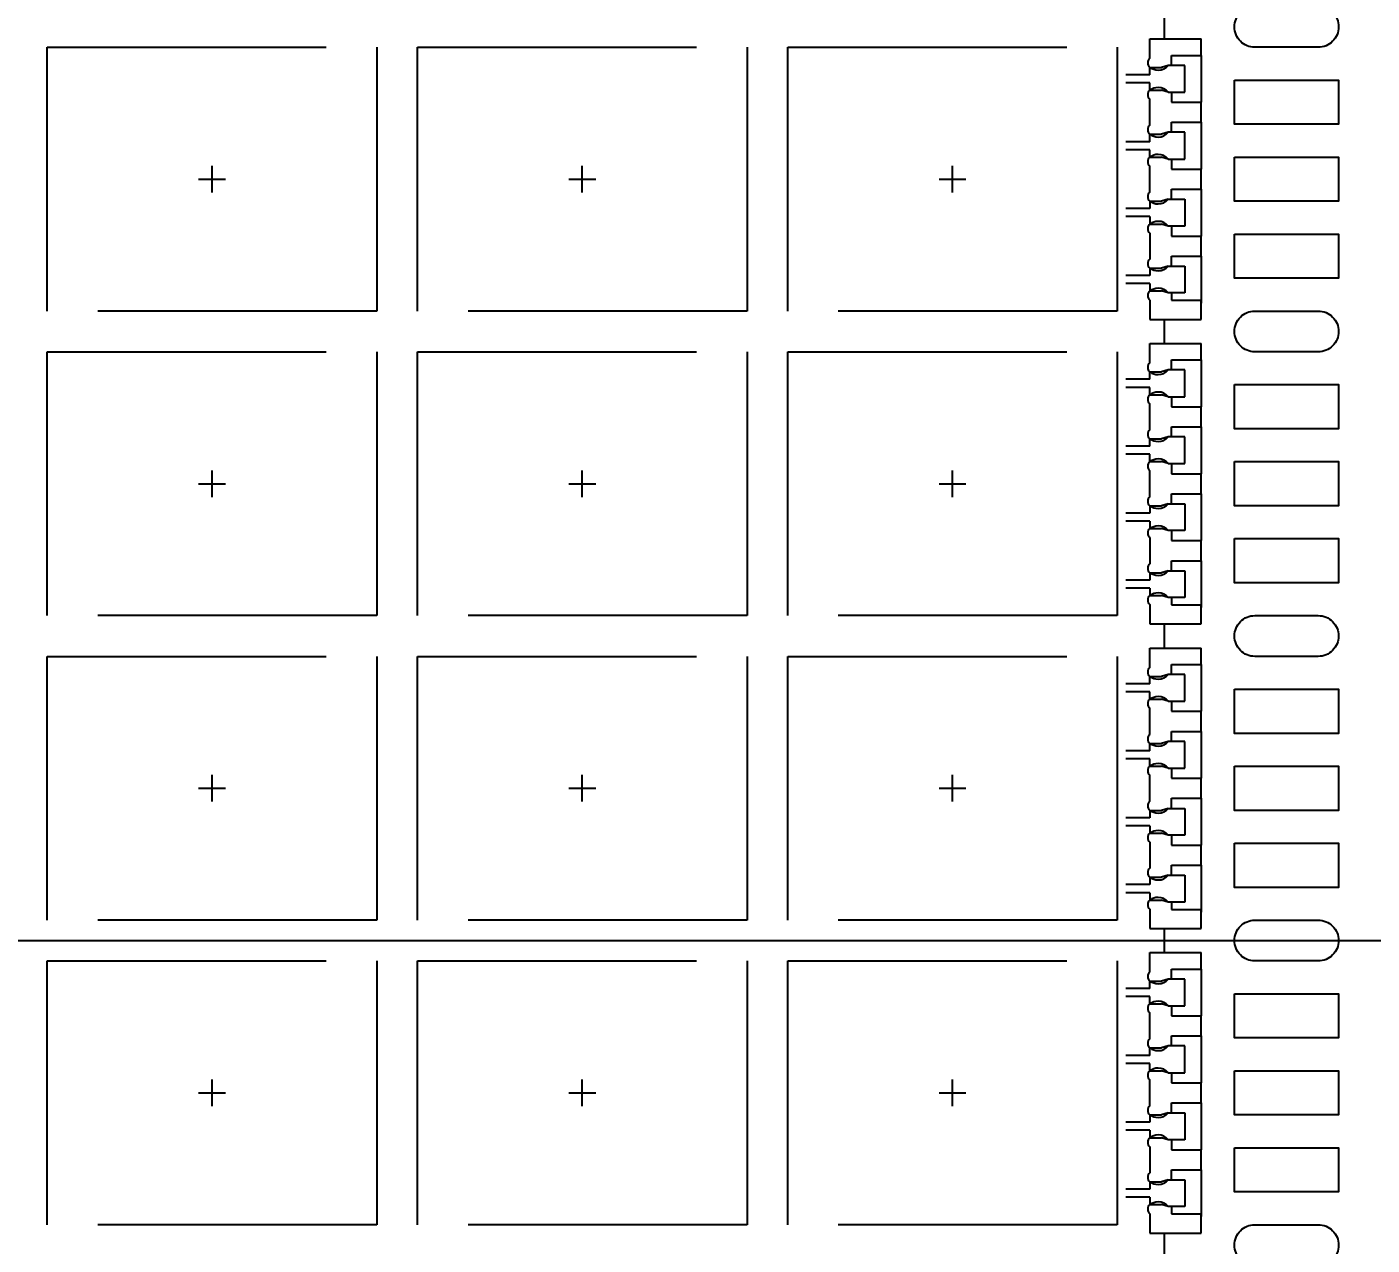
# Model space of a CAD drawing. Header units: millimetres. Extents: x 393.2 to 449.6, y 107.5 to 114.2.
# Drawn here: x 408.599 to 409.202, y 110.873 to 111.419 of the extents above; entities that cross this region are included whole.
import ezdxf

# ---------------------------------------------------------------- set-up
doc = ezdxf.new("R2010")
doc.units = ezdxf.units.MM
doc.header["$LTSCALE"] = 0.5
doc.header["$PDMODE"] = 98
for name, pattern in [('CENTER', [50.8, 31.75, -6.35, 6.35, -6.35]), ('HIDDEN', [0.375, 0.25, -0.125]), ('PHANTOM', [2.5, 1.25, -0.25, 0.25, -0.25, 0.25, -0.25])]:
    doc.linetypes.add(name, pattern=pattern)
for name, color, linetype in [('1D', 4, 'Continuous'), ('BTM', 7, 'HIDDEN'), ('CEN', 2, 'CENTER'), ('DIM', 3, 'Continuous'), ('PKG', 1, 'PHANTOM')]:
    doc.layers.add(name, color=color, linetype=linetype)
doc.styles.add('SIMPLEX', font='simplex.shx')
doc.dimstyles.new('Standard2', dxfattribs={"dimtxt": 0.06, "dimasz": 0.08, "dimexe": 0.01, "dimexo": 0.01, "dimgap": 0.027, "dimtad": 0, "dimdec": 3, "dimlfac": 16.666667, "dimrnd": 0.0005, "dimzin": 1, "dimdsep": 46, "dimtxsty": 'SIMPLEX', "dimcen": 0.1905, "dimclrd": 256, "dimclre": 256, "dimclrt": 256, "dimadec": 0, "dimazin": 0, "dimtp": 0.03, "dimtm": 0.05, "dimtfac": 0.8, "dimtdec": 3, "dimtmove": 0, "dimatfit": 3, "dimfxl": 0.05, "dimtolj": 1, "dimtzin": 4, "dimlwd": -1, "dimlwe": -1, "dimarcsym": 0})

# ---------------------------------------------------------------- blocks, each defined once
blk = doc.blocks.new('*D5')
at = {"layer": 'Defpoints', "color": 0, "ltscale": 0.1, "transparency": 16777216}
for p in [(407.43764, 111.00964), (407.45468, 111.00964), (409.96303, 111.00964)]:
    blk.add_point(p, dxfattribs=at)
at = {"layer": 'DIM', "ltscale": 0.1, "transparency": 16777216}
blk.add_line((407.46468, 111.00964), (409.96303, 111.00964), dxfattribs=at)
at = {"layer": 'DIM', "ltscale": 0.1, "transparency": 16777216, "insert": (410.11003, 111.00964), "char_height": 0.06, "attachment_point": 5, "style": 'SIMPLEX'}
blk.add_mtext('\\A1;0.000', dxfattribs=at)
blk = doc.blocks.new('*D8')
at = {"layer": 'Defpoints', "color": 0, "ltscale": 0.1, "transparency": 16777216}
for p in [(408.57764, 113.31662), (408.57764, 113.0886), (407.43764, 111.00964)]:
    blk.add_point(p, dxfattribs=at)
at = {"layer": 'DIM', "ltscale": 0.1, "transparency": 16777216}
blk.add_line((408.57764, 113.0986), (408.57764, 113.31662), dxfattribs=at)
at = {"layer": 'DIM', "ltscale": 0.1, "transparency": 16777216, "insert": (408.57764, 113.48648), "char_height": 0.06, "attachment_point": 5, "rotation": 90, "style": 'SIMPLEX'}
blk.add_mtext('\\A1;19.000', dxfattribs=at)
blk = doc.blocks.new('*D9')
at = {"layer": 'Defpoints', "color": 0, "ltscale": 0.1, "transparency": 16777216}
for p in [(409.96303, 113.19394), (409.33646, 113.15165), (407.43764, 111.00964)]:
    blk.add_point(p, dxfattribs=at)
at = {"layer": 'DIM', "ltscale": 0.1, "transparency": 16777216}
for p, q in [((409.64303, 113.15165), (409.80303, 113.19394)), ((409.80303, 113.19394), (409.96303, 113.19394)), ((409.34646, 113.15165), (409.64303, 113.15165))]:
    blk.add_line(p, q, dxfattribs=at)
at = {"layer": 'DIM', "ltscale": 0.1, "transparency": 16777216, "insert": (410.1386, 113.19394), "char_height": 0.06, "attachment_point": 5, "style": 'SIMPLEX'}
blk.add_mtext('\\A1;35.700', dxfattribs=at)
blk = doc.blocks.new('*D10')
at = {"layer": 'Defpoints', "color": 0, "ltscale": 0.1, "transparency": 16777216}
for p in [(409.46246, 112.62664), (409.96303, 112.62664), (407.43764, 111.00964)]:
    blk.add_point(p, dxfattribs=at)
at = {"layer": 'DIM', "ltscale": 0.1, "transparency": 16777216}
blk.add_line((409.47246, 112.62664), (409.96303, 112.62664), dxfattribs=at)
at = {"layer": 'DIM', "ltscale": 0.1, "transparency": 16777216, "insert": (410.1386, 112.62664), "char_height": 0.06, "attachment_point": 5, "style": 'SIMPLEX'}
blk.add_mtext('\\A1;26.950', dxfattribs=at)
blk = doc.blocks.new('*D11')
at = {"layer": 'Defpoints', "color": 0, "ltscale": 0.1, "transparency": 16777216}
for p in [(409.46246, 112.14664), (409.96303, 112.14664), (407.43764, 111.00964)]:
    blk.add_point(p, dxfattribs=at)
at = {"layer": 'DIM', "ltscale": 0.1, "transparency": 16777216}
blk.add_line((409.47246, 112.14664), (409.96303, 112.14664), dxfattribs=at)
at = {"layer": 'DIM', "ltscale": 0.1, "transparency": 16777216, "insert": (410.13289, 112.14664), "char_height": 0.06, "attachment_point": 5, "style": 'SIMPLEX'}
blk.add_mtext('\\A1;18.950', dxfattribs=at)
blk = doc.blocks.new('*D12')
at = {"layer": 'Defpoints', "color": 0, "ltscale": 0.1, "transparency": 16777216}
for p in [(409.46246, 111.75664), (409.96303, 111.75664), (407.43764, 111.00964)]:
    blk.add_point(p, dxfattribs=at)
at = {"layer": 'DIM', "ltscale": 0.1, "transparency": 16777216}
blk.add_line((409.47246, 111.75664), (409.96303, 111.75664), dxfattribs=at)
at = {"layer": 'DIM', "ltscale": 0.1, "transparency": 16777216, "insert": (410.13289, 111.75664), "char_height": 0.06, "attachment_point": 5, "style": 'SIMPLEX'}
blk.add_mtext('\\A1;12.450', dxfattribs=at)
blk = doc.blocks.new('*D13')
at = {"layer": 'Defpoints', "color": 0, "ltscale": 0.1, "transparency": 16777216}
for p in [(409.46246, 111.27664), (409.96303, 111.27664), (407.43764, 111.00964)]:
    blk.add_point(p, dxfattribs=at)
at = {"layer": 'DIM', "ltscale": 0.1, "transparency": 16777216}
blk.add_line((409.47246, 111.27664), (409.96303, 111.27664), dxfattribs=at)
at = {"layer": 'DIM', "ltscale": 0.1, "transparency": 16777216, "insert": (410.11003, 111.27664), "char_height": 0.06, "attachment_point": 5, "style": 'SIMPLEX'}
blk.add_mtext('\\A1;4.450', dxfattribs=at)
blk = doc.blocks.new('*D14')
at = {"layer": 'Defpoints', "color": 0, "ltscale": 0.1, "transparency": 16777216}
for p in [(407.43764, 111.00964), (409.46246, 110.82664), (409.96303, 110.82664)]:
    blk.add_point(p, dxfattribs=at)
at = {"layer": 'DIM', "ltscale": 0.1, "transparency": 16777216}
blk.add_line((409.47246, 110.82664), (409.96303, 110.82664), dxfattribs=at)
at = {"layer": 'DIM', "ltscale": 0.1, "transparency": 16777216, "insert": (410.11003, 110.82664), "char_height": 0.06, "attachment_point": 5, "style": 'SIMPLEX'}
blk.add_mtext('\\A1;3.050', dxfattribs=at)
blk = doc.blocks.new('*D15')
at = {"layer": 'Defpoints', "color": 0, "ltscale": 0.1, "transparency": 16777216}
for p in [(407.43764, 111.00964), (409.46246, 110.34664), (409.96303, 110.34664)]:
    blk.add_point(p, dxfattribs=at)
at = {"layer": 'DIM', "ltscale": 0.1, "transparency": 16777216}
blk.add_line((409.47246, 110.34664), (409.96303, 110.34664), dxfattribs=at)
at = {"layer": 'DIM', "ltscale": 0.1, "transparency": 16777216, "insert": (410.12717, 110.34664), "char_height": 0.06, "attachment_point": 5, "style": 'SIMPLEX'}
blk.add_mtext('\\A1;11.050', dxfattribs=at)
blk = doc.blocks.new('*D16')
at = {"layer": '1D', "ltscale": 0.1, "transparency": 16777216}
blk.add_line((409.34647, 108.95164), (409.96303, 108.95164), dxfattribs=at)
at = {"layer": 'Defpoints', "color": 0, "ltscale": 0.1, "transparency": 16777216}
for p in [(407.43764, 111.00964), (409.33647, 108.95164), (409.96303, 108.95164)]:
    blk.add_point(p, dxfattribs=at)
at = {"layer": '1D', "ltscale": 0.1, "transparency": 16777216, "insert": (410.1386, 108.95164), "char_height": 0.06, "attachment_point": 5, "style": 'SIMPLEX'}
blk.add_mtext('\\A1;34.300', dxfattribs=at)
blk = doc.blocks.new('*D34')
at = {"layer": 'Defpoints', "color": 0, "transparency": 16777216}
for p in [(409.96303, 112.9965), (409.34246, 112.96564), (407.43764, 111.00964)]:
    blk.add_point(p, dxfattribs=at)
at = {"layer": 'DIM', "transparency": 16777216}
for p, q in [((409.64303, 112.96564), (409.80303, 112.9965)), ((409.80303, 112.9965), (409.96303, 112.9965)), ((409.35246, 112.96564), (409.64303, 112.96564))]:
    blk.add_line(p, q, dxfattribs=at)
at = {"layer": 'DIM', "transparency": 16777216, "insert": (410.1386, 112.9965), "char_height": 0.06, "attachment_point": 5, "style": 'SIMPLEX'}
blk.add_mtext('\\A1;32.600', dxfattribs=at)
blk = doc.blocks.new('*D35')
at = {"layer": '1D', "transparency": 16777216}
for p, q in [((409.35246, 109.08964), (409.64303, 109.08964)), ((409.64303, 109.08964), (409.80303, 109.05113)), ((409.80303, 109.05113), (409.96303, 109.05113))]:
    blk.add_line(p, q, dxfattribs=at)
at = {"layer": 'Defpoints', "color": 0, "transparency": 16777216}
for p in [(407.43764, 111.00964), (409.34246, 109.08964), (409.96303, 109.05113)]:
    blk.add_point(p, dxfattribs=at)
at = {"layer": '1D', "transparency": 16777216, "insert": (410.1386, 109.05113), "char_height": 0.06, "attachment_point": 5, "style": 'SIMPLEX'}
blk.add_mtext('\\A1;32.000', dxfattribs=at)
blk = doc.blocks.new('*D36')
at = {"ltscale": 0.1, "transparency": 16777216}
blk.add_line((409.34246, 109.07964), (409.34246, 108.73466), dxfattribs=at)
at = {"layer": 'Defpoints', "color": 0, "ltscale": 0.1, "transparency": 16777216}
for p in [(407.43764, 111.00964), (409.34246, 109.08964), (409.34246, 108.73466)]:
    blk.add_point(p, dxfattribs=at)
at = {"color": 1, "ltscale": 0.1, "transparency": 16777216, "insert": (409.34246, 108.5648), "char_height": 0.06, "attachment_point": 5, "rotation": 90, "style": 'SIMPLEX'}
blk.add_mtext('\\A1;{\\C256;31.747}', dxfattribs=at)
blk = doc.blocks.new('*D37')
at = {"layer": 'Defpoints', "color": 0, "ltscale": 0.1, "transparency": 16777216}
for p in [(409.96303, 113.09327), (409.21591, 113.06164), (407.43764, 111.00964)]:
    blk.add_point(p, dxfattribs=at)
at = {"layer": 'DIM', "ltscale": 0.1, "transparency": 16777216}
for p, q in [((409.64303, 113.06164), (409.80303, 113.09327)), ((409.80303, 113.09327), (409.96303, 113.09327)), ((409.22591, 113.06164), (409.64303, 113.06164))]:
    blk.add_line(p, q, dxfattribs=at)
at = {"layer": 'DIM', "ltscale": 0.1, "transparency": 16777216, "insert": (410.1386, 113.09327), "char_height": 0.06, "attachment_point": 5, "style": 'SIMPLEX'}
blk.add_mtext('\\A1;34.200', dxfattribs=at)
blk = doc.blocks.new('*D54')
at = {"layer": 'Defpoints', "color": 0, "ltscale": 0.1, "transparency": 16777216}
for p in [(409.21599, 113.56093), (409.31246, 112.62664), (407.43764, 111.00964)]:
    blk.add_point(p, dxfattribs=at)
at = {"layer": 'DIM', "ltscale": 0.1, "transparency": 16777216}
for p, q in [((409.21599, 113.40093), (409.21599, 113.56093)), ((409.31246, 113.24093), (409.21599, 113.40093)), ((409.31246, 112.63664), (409.31246, 113.24093))]:
    blk.add_line(p, q, dxfattribs=at)
at = {"layer": 'DIM', "ltscale": 0.1, "transparency": 16777216, "insert": (409.21599, 113.73079), "char_height": 0.06, "attachment_point": 5, "rotation": 90, "style": 'SIMPLEX'}
blk.add_mtext('\\A1;31.247', dxfattribs=at)
blk = doc.blocks.new('*D55')
at = {"layer": 'Defpoints', "color": 0, "ltscale": 0.1, "transparency": 16777216}
for p in [(409.11556, 113.56093), (409.16246, 113.06951), (407.43764, 111.00964)]:
    blk.add_point(p, dxfattribs=at)
at = {"layer": 'DIM', "ltscale": 0.1, "transparency": 16777216}
for p, q in [((409.11556, 113.40093), (409.11556, 113.56093)), ((409.16246, 113.24093), (409.11556, 113.40093)), ((409.16246, 113.07951), (409.16246, 113.24093))]:
    blk.add_line(p, q, dxfattribs=at)
at = {"layer": 'DIM', "ltscale": 0.1, "transparency": 16777216, "insert": (409.11556, 113.7365), "char_height": 0.06, "attachment_point": 5, "rotation": 90, "style": 'SIMPLEX'}
blk.add_mtext('\\A1;28.747', dxfattribs=at)
blk = doc.blocks.new('*D79')
at = {"layer": 'Defpoints', "color": 0, "ltscale": 0.1, "transparency": 16777216}
for p in [(409.34246, 113.56093), (409.34246, 113.15164), (407.43764, 111.00964)]:
    blk.add_point(p, dxfattribs=at)
at = {"layer": 'DIM', "ltscale": 0.1, "transparency": 16777216}
blk.add_line((409.34246, 113.16164), (409.34246, 113.56093), dxfattribs=at)
at = {"layer": 'DIM', "ltscale": 0.1, "transparency": 16777216, "insert": (409.34246, 113.73079), "char_height": 0.06, "attachment_point": 5, "rotation": 90, "style": 'SIMPLEX'}
blk.add_mtext('\\A1;31.747', dxfattribs=at)
blk = doc.blocks.new('*D80')
at = {"layer": 'Defpoints', "color": 0, "ltscale": 0.1, "transparency": 16777216}
for p in [(409.46246, 113.56093), (409.46246, 113.08234), (407.43764, 111.00964)]:
    blk.add_point(p, dxfattribs=at)
at = {"layer": 'DIM', "ltscale": 0.1, "transparency": 16777216}
blk.add_line((409.46246, 113.09234), (409.46246, 113.56093), dxfattribs=at)
at = {"layer": 'DIM', "ltscale": 0.1, "transparency": 16777216, "insert": (409.46246, 113.7365), "char_height": 0.06, "attachment_point": 5, "rotation": 90, "style": 'SIMPLEX'}
blk.add_mtext('\\A1;33.747', dxfattribs=at)
blk = doc.blocks.new('*U100')
at = {"layer": 'CEN', "ltscale": 0.005}
for p, q in [((-0.006, 0), (0.006, 0)), ((0, -0.006), (0, 0.006))]:
    blk.add_line(p, q, dxfattribs=at)
at = {"layer": 'PKG', "color": 1, "linetype": 'HIDDEN'}
blk.add_lwpolyline([(-0.0738, -0.0591), (-0.0738, 0.0591), (0.0738, 0.0591), (0.0738, -0.0591)], close=True, dxfattribs=at)
blk = doc.blocks.new('*U101')
at = {"layer": 'CEN', "color": 0, "linetype": 'ByBlock', "lineweight": -2, "transparency": 16777216}
for p in [(2.8203, 2.0475), (2.9862, 2.0475), (3.1521, 2.0475), (2.8203, 1.911), (2.9862, 1.911), (3.1521, 1.911), (2.8203, 1.7745), (2.9862, 1.7745), (3.1521, 1.7745), (2.8203, 1.638), (2.9862, 1.638), (3.1521, 1.638)]:
    blk.add_blockref('*U100', p, dxfattribs=at)

msp = doc.modelspace()

# ---------------------------------------------------------------- linework, layer by layer
at = {"ltscale": 0.03}
for p, q in [((409.102039, 111.405061), (409.102039, 111.413742)), ((409.102039, 111.413742), (409.124989, 111.413742)), ((409.124989, 111.406392), (409.124989, 111.413742)), ((409.111789, 111.401892), (409.111789, 111.406392)), ((409.111789, 111.406392), (409.124989, 111.406392)), ((409.102039, 111.400992), (409.107289, 111.400992)), ((409.110289, 111.401892), (409.107289, 111.400992)), ((409.111789, 111.401892), (409.110289, 111.401892)), ((409.102039, 111.390792), (409.107289, 111.390792)), ((409.102039, 111.375061), (409.102039, 111.386723)), ((409.110289, 111.389892), (409.107289, 111.390792)), ((409.110289, 111.389892), (409.111789, 111.389892)), ((409.111789, 111.389892), (409.111789, 111.385392)), ((409.111789, 111.385392), (409.124989, 111.385392)), ((409.124989, 111.376392), (409.124989, 111.385392)), ((409.111789, 111.371892), (409.111789, 111.376392)), ((409.111789, 111.376392), (409.124989, 111.376392)), ((409.102039, 111.370992), (409.107289, 111.370992)), ((409.110289, 111.371892), (409.107289, 111.370992)), ((409.111789, 111.371892), (409.110289, 111.371892)), ((409.102039, 111.360792), (409.107289, 111.360792)), ((409.102039, 111.345061), (409.102039, 111.356723)), ((409.110289, 111.359892), (409.107289, 111.360792)), ((409.110289, 111.359892), (409.111789, 111.359892)), ((409.111789, 111.359892), (409.111789, 111.355392)), ((409.111789, 111.355392), (409.124989, 111.355392)), ((409.124989, 111.346392), (409.124989, 111.355392)), ((409.111789, 111.341892), (409.111789, 111.346392)), ((409.111789, 111.346392), (409.124989, 111.346392)), ((409.102039, 111.340992), (409.107289, 111.340992)), ((409.110289, 111.341892), (409.107289, 111.340992)), ((409.110289, 111.341892), (409.111789, 111.341892)), ((409.102039, 111.330792), (409.107289, 111.330792)), ((409.110289, 111.329892), (409.107289, 111.330792)), ((409.102039, 111.326723), (409.102039, 111.315061)), ((409.111789, 111.329892), (409.110289, 111.329892)), ((409.111789, 111.329892), (409.111789, 111.325392)), ((409.111789, 111.325392), (409.124989, 111.325392)), ((409.124989, 111.316392), (409.124989, 111.325392)), ((409.111789, 111.311892), (409.111789, 111.316392)), ((409.111789, 111.316392), (409.124989, 111.316392)), ((409.102039, 111.310992), (409.107289, 111.310992)), ((409.102039, 111.310992), (409.107289, 111.310992)), ((409.110289, 111.311892), (409.107289, 111.310992)), ((409.110289, 111.311892), (409.111789, 111.311892)), ((409.102039, 111.300792), (409.107289, 111.300792)), ((409.102039, 111.300792), (409.107289, 111.300792)), ((409.110289, 111.299892), (409.107289, 111.300792)), ((409.102039, 111.296723), (409.102039, 111.288042)), ((409.111789, 111.299892), (409.110289, 111.299892)), ((409.111789, 111.299892), (409.111789, 111.296592)), ((409.111789, 111.296592), (409.124989, 111.296592)), ((409.124989, 111.288042), (409.124989, 111.296592)), ((409.102039, 111.288042), (409.124989, 111.288042)), ((409.102039, 111.268561), (409.102039, 111.277242)), ((409.102039, 111.277242), (409.124989, 111.277242)), ((409.124989, 111.269892), (409.124989, 111.277242)), ((409.102039, 111.264492), (409.107289, 111.264492)), ((409.110289, 111.265392), (409.107289, 111.264492)), ((409.111789, 111.265392), (409.110289, 111.265392)), ((409.111789, 111.265392), (409.111789, 111.269892)), ((409.111789, 111.269892), (409.124989, 111.269892)), ((409.102039, 111.254292), (409.107289, 111.254292)), ((409.110289, 111.253392), (409.107289, 111.254292)), ((409.110289, 111.253392), (409.111789, 111.253392)), ((409.111789, 111.253392), (409.111789, 111.248892)), ((409.102039, 111.238561), (409.102039, 111.250223)), ((409.111789, 111.248892), (409.124989, 111.248892)), ((409.124989, 111.239892), (409.124989, 111.248892)), ((409.102039, 111.234492), (409.107289, 111.234492)), ((409.110289, 111.235392), (409.107289, 111.234492)), ((409.111789, 111.235392), (409.110289, 111.235392)), ((409.111789, 111.235392), (409.111789, 111.239892)), ((409.111789, 111.239892), (409.124989, 111.239892)), ((409.102039, 111.224292), (409.107289, 111.224292)), ((409.110289, 111.223392), (409.107289, 111.224292)), ((409.110289, 111.223392), (409.111789, 111.223392)), ((409.111789, 111.223392), (409.111789, 111.218892)), ((409.102039, 111.208561), (409.102039, 111.220223)), ((409.111789, 111.218892), (409.124989, 111.218892)), ((409.124989, 111.209892), (409.124989, 111.218892)), ((409.102039, 111.204492), (409.107289, 111.204492)), ((409.110289, 111.205392), (409.107289, 111.204492)), ((409.110289, 111.205392), (409.111789, 111.205392)), ((409.111789, 111.205392), (409.111789, 111.209892)), ((409.111789, 111.209892), (409.124989, 111.209892)), ((409.102039, 111.194292), (409.107289, 111.194292)), ((409.110289, 111.193392), (409.107289, 111.194292)), ((409.111789, 111.193392), (409.110289, 111.193392)), ((409.111789, 111.193392), (409.111789, 111.188892)), ((409.102039, 111.190223), (409.102039, 111.178561)), ((409.111789, 111.188892), (409.124989, 111.188892)), ((409.124989, 111.179892), (409.124989, 111.188892)), ((409.102039, 111.174492), (409.107289, 111.174492)), ((409.102039, 111.174492), (409.107289, 111.174492)), ((409.110289, 111.175392), (409.107289, 111.174492)), ((409.110289, 111.175392), (409.111789, 111.175392)), ((409.111789, 111.175392), (409.111789, 111.179892)), ((409.111789, 111.179892), (409.124989, 111.179892)), ((409.102039, 111.164292), (409.107289, 111.164292)), ((409.102039, 111.164292), (409.107289, 111.164292)), ((409.110289, 111.163392), (409.107289, 111.164292)), ((409.111789, 111.163392), (409.110289, 111.163392)), ((409.111789, 111.163392), (409.111789, 111.160092)), ((409.102039, 111.160223), (409.102039, 111.151542)), ((409.111789, 111.160092), (409.124989, 111.160092)), ((409.124989, 111.151542), (409.124989, 111.160092)), ((409.102039, 111.151542), (409.124989, 111.151542)), ((409.102039, 111.132061), (409.102039, 111.140742)), ((409.102039, 111.140742), (409.124989, 111.140742)), ((409.124989, 111.133392), (409.124989, 111.140742)), ((409.111789, 111.128892), (409.111789, 111.133392)), ((409.111789, 111.133392), (409.124989, 111.133392)), ((409.102039, 111.127992), (409.107289, 111.127992)), ((409.110289, 111.128892), (409.107289, 111.127992)), ((409.111789, 111.128892), (409.110289, 111.128892)), ((409.102039, 111.117792), (409.107289, 111.117792)), ((409.110289, 111.116892), (409.107289, 111.117792)), ((409.110289, 111.116892), (409.111789, 111.116892)), ((409.111789, 111.116892), (409.111789, 111.112392)), ((409.102039, 111.102061), (409.102039, 111.113723)), ((409.111789, 111.112392), (409.124989, 111.112392)), ((409.124989, 111.103392), (409.124989, 111.112392)), ((409.111789, 111.098892), (409.111789, 111.103392)), ((409.111789, 111.103392), (409.124989, 111.103392)), ((409.102039, 111.097992), (409.107289, 111.097992)), ((409.110289, 111.098892), (409.107289, 111.097992)), ((409.111789, 111.098892), (409.110289, 111.098892)), ((409.102039, 111.087792), (409.107289, 111.087792)), ((409.102039, 111.072061), (409.102039, 111.083723)), ((409.110289, 111.086892), (409.107289, 111.087792)), ((409.110289, 111.086892), (409.111789, 111.086892)), ((409.111789, 111.086892), (409.111789, 111.082392)), ((409.111789, 111.082392), (409.124989, 111.082392)), ((409.124989, 111.073392), (409.124989, 111.082392)), ((409.111789, 111.068892), (409.111789, 111.073392)), ((409.111789, 111.073392), (409.124989, 111.073392)), ((409.102039, 111.067992), (409.107289, 111.067992)), ((409.110289, 111.068892), (409.107289, 111.067992)), ((409.110289, 111.068892), (409.111789, 111.068892)), ((409.102039, 111.057792), (409.107289, 111.057792)), ((409.102039, 111.053723), (409.102039, 111.042061)), ((409.110289, 111.056892), (409.107289, 111.057792)), ((409.111789, 111.056892), (409.110289, 111.056892)), ((409.111789, 111.056892), (409.111789, 111.052392)), ((409.111789, 111.052392), (409.124989, 111.052392)), ((409.124989, 111.043392), (409.124989, 111.052392)), ((409.111789, 111.038892), (409.111789, 111.043392)), ((409.111789, 111.043392), (409.124989, 111.043392)), ((409.102039, 111.037992), (409.107289, 111.037992)), ((409.102039, 111.037992), (409.107289, 111.037992)), ((409.110289, 111.038892), (409.107289, 111.037992)), ((409.110289, 111.038892), (409.111789, 111.038892)), ((409.102039, 111.027792), (409.107289, 111.027792)), ((409.102039, 111.027792), (409.107289, 111.027792)), ((409.102039, 111.023723), (409.102039, 111.015042)), ((409.110289, 111.026892), (409.107289, 111.027792)), ((409.111789, 111.026892), (409.110289, 111.026892)), ((409.111789, 111.026892), (409.111789, 111.023592)), ((409.111789, 111.023592), (409.124989, 111.023592)), ((409.124989, 111.015042), (409.124989, 111.023592)), ((409.102039, 111.015042), (409.124989, 111.015042)), ((409.102039, 110.995561), (409.102039, 111.004242)), ((409.102039, 111.004242), (409.124989, 111.004242)), ((409.124989, 110.996892), (409.124989, 111.004242)), ((409.111789, 110.992392), (409.111789, 110.996892)), ((409.111789, 110.996892), (409.124989, 110.996892)), ((409.102039, 110.991492), (409.107289, 110.991492)), ((409.110289, 110.992392), (409.107289, 110.991492)), ((409.111789, 110.992392), (409.110289, 110.992392)), ((409.102039, 110.981292), (409.107289, 110.981292)), ((409.110289, 110.980392), (409.107289, 110.981292)), ((409.102039, 110.965561), (409.102039, 110.977223)), ((409.110289, 110.980392), (409.111789, 110.980392)), ((409.111789, 110.980392), (409.111789, 110.975892)), ((409.111789, 110.975892), (409.124989, 110.975892)), ((409.124989, 110.966892), (409.124989, 110.975892)), ((409.111789, 110.962392), (409.111789, 110.966892)), ((409.111789, 110.966892), (409.124989, 110.966892)), ((409.102039, 110.961492), (409.107289, 110.961492)), ((409.110289, 110.962392), (409.107289, 110.961492)), ((409.111789, 110.962392), (409.110289, 110.962392)), ((409.102039, 110.951292), (409.107289, 110.951292)), ((409.110289, 110.950392), (409.107289, 110.951292)), ((409.102039, 110.935561), (409.102039, 110.947223)), ((409.110289, 110.950392), (409.111789, 110.950392)), ((409.111789, 110.950392), (409.111789, 110.945892)), ((409.111789, 110.945892), (409.124989, 110.945892)), ((409.124989, 110.936892), (409.124989, 110.945892)), ((409.111789, 110.932392), (409.111789, 110.936892)), ((409.111789, 110.936892), (409.124989, 110.936892)), ((409.102039, 110.931492), (409.107289, 110.931492)), ((409.110289, 110.932392), (409.107289, 110.931492)), ((409.110289, 110.932392), (409.111789, 110.932392)), ((409.102039, 110.921292), (409.107289, 110.921292)), ((409.110289, 110.920392), (409.107289, 110.921292)), ((409.102039, 110.917223), (409.102039, 110.905561)), ((409.111789, 110.920392), (409.110289, 110.920392)), ((409.111789, 110.920392), (409.111789, 110.915892)), ((409.111789, 110.915892), (409.124989, 110.915892)), ((409.124989, 110.906892), (409.124989, 110.915892)), ((409.111789, 110.902392), (409.111789, 110.906892)), ((409.111789, 110.906892), (409.124989, 110.906892)), ((409.102039, 110.901492), (409.107289, 110.901492)), ((409.102039, 110.901492), (409.107289, 110.901492)), ((409.110289, 110.902392), (409.107289, 110.901492)), ((409.110289, 110.902392), (409.111789, 110.902392)), ((409.102039, 110.891292), (409.107289, 110.891292)), ((409.102039, 110.891292), (409.107289, 110.891292)), ((409.110289, 110.890392), (409.107289, 110.891292)), ((409.102039, 110.887223), (409.102039, 110.878542)), ((409.111789, 110.890392), (409.110289, 110.890392)), ((409.111789, 110.890392), (409.111789, 110.887092)), ((409.111789, 110.887092), (409.124989, 110.887092)), ((409.124989, 110.878542), (409.124989, 110.887092)), ((409.102039, 110.878542), (409.124989, 110.878542))]:
    msp.add_line(p, q, dxfattribs=at)
for points in [[(409.149139, 111.428292), (409.177489, 111.428292, -0.4142136), (409.186639, 111.419142), (409.186639, 111.419142, -0.4142136), (409.177489, 111.409992), (409.149139, 111.409992, -0.4142136), (409.139989, 111.419142), (409.139989, 111.419142, -0.4142136)], [(409.149139, 111.291792), (409.177489, 111.291792, -0.4142136), (409.186639, 111.282642), (409.186639, 111.282642, -0.4142136), (409.177489, 111.273492), (409.149139, 111.273492, -0.4142136), (409.139989, 111.282642), (409.139989, 111.282642, -0.4142136)], [(409.149139, 111.155292), (409.177489, 111.155292, -0.4142136), (409.186639, 111.146142), (409.186639, 111.146142, -0.4142136), (409.177489, 111.136992), (409.149139, 111.136992, -0.4142136), (409.139989, 111.146142), (409.139989, 111.146142, -0.4142136)], [(409.149139, 111.018792), (409.177489, 111.018792, -0.4142136), (409.186639, 111.009642), (409.186639, 111.009642, -0.4142136), (409.177489, 111.000492), (409.149139, 111.000492, -0.4142136), (409.139989, 111.009642), (409.139989, 111.009642, -0.4142136)], [(409.149139, 110.882292), (409.177489, 110.882292, -0.4142136), (409.186639, 110.873142), (409.186639, 110.873142, -0.4142136), (409.177489, 110.863992), (409.149139, 110.863992, -0.4142136), (409.139989, 110.873142), (409.139989, 110.873142, -0.4142136)]]:
    msp.add_lwpolyline(points, format="xyb", close=True, dxfattribs=at)
for points in [[(409.139989, 111.395292), (409.186639, 111.395292), (409.186639, 111.375492), (409.139989, 111.375492)], [(409.139989, 111.360792), (409.186639, 111.360792), (409.186639, 111.340992), (409.139989, 111.340992)], [(409.139989, 111.326292), (409.186639, 111.326292), (409.186639, 111.306492), (409.139989, 111.306492)], [(409.139989, 111.258792), (409.186639, 111.258792), (409.186639, 111.238992), (409.139989, 111.238992)], [(409.139989, 111.224292), (409.186639, 111.224292), (409.186639, 111.204492), (409.139989, 111.204492)], [(409.139989, 111.189792), (409.186639, 111.189792), (409.186639, 111.169992), (409.139989, 111.169992)], [(409.139989, 111.122292), (409.186639, 111.122292), (409.186639, 111.102492), (409.139989, 111.102492)], [(409.139989, 111.087792), (409.186639, 111.087792), (409.186639, 111.067992), (409.139989, 111.067992)], [(409.139989, 111.053292), (409.186639, 111.053292), (409.186639, 111.033492), (409.139989, 111.033492)], [(409.139989, 110.985792), (409.186639, 110.985792), (409.186639, 110.965992), (409.139989, 110.965992)], [(409.139989, 110.951292), (409.186639, 110.951292), (409.186639, 110.931492), (409.139989, 110.931492)], [(409.139989, 110.916792), (409.186639, 110.916792), (409.186639, 110.896992), (409.139989, 110.896992)]]:
    msp.add_lwpolyline(points, close=True, dxfattribs=at)
for centre, radius, start, end in [((409.103888, 111.403027), 0.00275, 132.275937, 227.724063), ((409.1062, 111.407536), 0.007754, 237.548187, 266.96247), ((409.105814, 111.40561), 0.005818, 269.752882, 320.280905), ((409.1062, 111.384249), 0.007754, 93.03753, 122.451813), ((409.105814, 111.386175), 0.005818, 39.719095, 90.247118), ((409.103888, 111.388758), 0.00275, 132.275937, 227.724063), ((409.103888, 111.373027), 0.00275, 132.275937, 227.724063), ((409.1062, 111.377536), 0.007754, 237.548187, 266.96247), ((409.105814, 111.37561), 0.005818, 269.752882, 320.280905), ((409.1062, 111.354249), 0.007754, 93.03753, 122.451813), ((409.105814, 111.356175), 0.005818, 39.719095, 90.247118), ((409.103888, 111.358758), 0.00275, 132.275937, 227.724063), ((409.103888, 111.343027), 0.00275, 132.275937, 227.724063), ((409.1062, 111.347536), 0.007754, 237.548187, 266.96247), ((409.105814, 111.34561), 0.005818, 269.752882, 320.280905), ((409.103888, 111.328758), 0.00275, 132.275937, 227.724063), ((409.1062, 111.324249), 0.007754, 93.03753, 122.451813), ((409.105814, 111.326175), 0.005818, 39.719095, 90.247118), ((409.103888, 111.313027), 0.00275, 132.275937, 227.724063), ((409.1062, 111.317536), 0.007754, 237.548187, 266.96247), ((409.105814, 111.31561), 0.005818, 269.752882, 320.280905), ((409.103888, 111.298758), 0.00275, 132.275937, 227.724063), ((409.1062, 111.294249), 0.007754, 93.03753, 122.451813), ((409.105814, 111.296175), 0.005818, 39.719095, 90.247118), ((409.103888, 111.266527), 0.00275, 132.275937, 227.724063), ((409.1062, 111.271036), 0.007754, 237.548187, 266.96247), ((409.105814, 111.26911), 0.005818, 269.752882, 320.280905), ((409.103888, 111.252258), 0.00275, 132.275937, 227.724063), ((409.1062, 111.247749), 0.007754, 93.03753, 122.451813), ((409.105814, 111.249675), 0.005818, 39.719095, 90.247118), ((409.103888, 111.236527), 0.00275, 132.275937, 227.724063), ((409.1062, 111.241036), 0.007754, 237.548187, 266.96247), ((409.105814, 111.23911), 0.005818, 269.752882, 320.280905), ((409.103888, 111.222258), 0.00275, 132.275937, 227.724063), ((409.1062, 111.217749), 0.007754, 93.03753, 122.451813), ((409.105814, 111.219675), 0.005818, 39.719095, 90.247118), ((409.103888, 111.206527), 0.00275, 132.275937, 227.724063), ((409.1062, 111.211036), 0.007754, 237.548187, 266.96247), ((409.105814, 111.20911), 0.005818, 269.752882, 320.280905), ((409.103888, 111.192258), 0.00275, 132.275937, 227.724063), ((409.1062, 111.187749), 0.007754, 93.03753, 122.451813), ((409.105814, 111.189675), 0.005818, 39.719095, 90.247118), ((409.103888, 111.176527), 0.00275, 132.275937, 227.724063), ((409.1062, 111.181036), 0.007754, 237.548187, 266.96247), ((409.105814, 111.17911), 0.005818, 269.752882, 320.280905), ((409.103888, 111.162258), 0.00275, 132.275937, 227.724063), ((409.1062, 111.157749), 0.007754, 93.03753, 122.451813), ((409.105814, 111.159675), 0.005818, 39.719095, 90.247118), ((409.103888, 111.130027), 0.00275, 132.275937, 227.724063), ((409.1062, 111.134536), 0.007754, 237.548187, 266.96247), ((409.105814, 111.13261), 0.005818, 269.752882, 320.280905), ((409.103888, 111.115758), 0.00275, 132.275937, 227.724063), ((409.1062, 111.111249), 0.007754, 93.03753, 122.451813), ((409.105814, 111.113175), 0.005818, 39.719095, 90.247118), ((409.103888, 111.100027), 0.00275, 132.275937, 227.724063), ((409.1062, 111.104536), 0.007754, 237.548187, 266.96247), ((409.105814, 111.10261), 0.005818, 269.752882, 320.280905), ((409.103888, 111.085758), 0.00275, 132.275937, 227.724063), ((409.1062, 111.081249), 0.007754, 93.03753, 122.451813), ((409.105814, 111.083175), 0.005818, 39.719095, 90.247118), ((409.103888, 111.070027), 0.00275, 132.275937, 227.724063), ((409.1062, 111.074536), 0.007754, 237.548187, 266.96247), ((409.105814, 111.07261), 0.005818, 269.752882, 320.280905), ((409.103888, 111.055758), 0.00275, 132.275937, 227.724063), ((409.1062, 111.051249), 0.007754, 93.03753, 122.451813), ((409.105814, 111.053175), 0.005818, 39.719095, 90.247118), ((409.103888, 111.040027), 0.00275, 132.275937, 227.724063), ((409.1062, 111.044536), 0.007754, 237.548187, 266.96247), ((409.105814, 111.04261), 0.005818, 269.752882, 320.280905), ((409.103888, 111.025758), 0.00275, 132.275937, 227.724063), ((409.1062, 111.021249), 0.007754, 93.03753, 122.451813), ((409.105814, 111.023175), 0.005818, 39.719095, 90.247118), ((409.103888, 110.993527), 0.00275, 132.275937, 227.724063), ((409.1062, 110.998036), 0.007754, 237.548187, 266.96247), ((409.105814, 110.99611), 0.005818, 269.752882, 320.280905), ((409.103888, 110.979258), 0.00275, 132.275937, 227.724063), ((409.1062, 110.974749), 0.007754, 93.03753, 122.451813), ((409.105814, 110.976675), 0.005818, 39.719095, 90.247118), ((409.103888, 110.963527), 0.00275, 132.275937, 227.724063), ((409.1062, 110.968036), 0.007754, 237.548187, 266.96247), ((409.105814, 110.96611), 0.005818, 269.752882, 320.280905), ((409.103888, 110.949258), 0.00275, 132.275937, 227.724063), ((409.1062, 110.944749), 0.007754, 93.03753, 122.451813), ((409.105814, 110.946675), 0.005818, 39.719095, 90.247118), ((409.103888, 110.933527), 0.00275, 132.275937, 227.724063), ((409.1062, 110.938036), 0.007754, 237.548187, 266.96247), ((409.105814, 110.93611), 0.005818, 269.752882, 320.280905), ((409.103888, 110.919258), 0.00275, 132.275937, 227.724063), ((409.1062, 110.914749), 0.007754, 93.03753, 122.451813), ((409.105814, 110.916675), 0.005818, 39.719095, 90.247118), ((409.103888, 110.903527), 0.00275, 132.275937, 227.724063), ((409.1062, 110.908036), 0.007754, 237.548187, 266.96247), ((409.105814, 110.90611), 0.005818, 269.752882, 320.280905), ((409.103888, 110.889258), 0.00275, 132.275937, 227.724063), ((409.1062, 110.884749), 0.007754, 93.03753, 122.451813), ((409.105814, 110.886675), 0.005818, 39.719095, 90.247118)]:
    msp.add_arc(centre, radius, start, end, dxfattribs=at)
at = {"layer": 'BTM', "ltscale": 0.03}
for p, q in [((409.108639, 111.413742), (409.108639, 111.424542)), ((409.124989, 111.406392), (409.124989, 111.385392)), ((409.102039, 111.397692), (409.091239, 111.397692)), ((409.102039, 111.397692), (409.102039, 111.400992)), ((409.102039, 111.394092), (409.091239, 111.394092)), ((409.102039, 111.390792), (409.102039, 111.394092)), ((409.124989, 111.376392), (409.124989, 111.355392)), ((409.102039, 111.367692), (409.091239, 111.367692)), ((409.102039, 111.367692), (409.102039, 111.370992)), ((409.102039, 111.364092), (409.091239, 111.364092)), ((409.102039, 111.360792), (409.102039, 111.364092)), ((409.124989, 111.346392), (409.124989, 111.325392)), ((409.102039, 111.337692), (409.091239, 111.337692)), ((409.102039, 111.340992), (409.102039, 111.337692)), ((409.102039, 111.334092), (409.091239, 111.334092)), ((409.102039, 111.334092), (409.102039, 111.330792)), ((409.124989, 111.316392), (409.124989, 111.295392)), ((409.102039, 111.307692), (409.091239, 111.307692)), ((409.102039, 111.310992), (409.102039, 111.307692)), ((409.102039, 111.304092), (409.091239, 111.304092)), ((409.102039, 111.304092), (409.102039, 111.300792)), ((409.108639, 111.277242), (409.108639, 111.288042)), ((409.102039, 111.261192), (409.102039, 111.264492)), ((409.124989, 111.269892), (409.124989, 111.248892)), ((409.102039, 111.261192), (409.091239, 111.261192)), ((409.102039, 111.257592), (409.091239, 111.257592)), ((409.102039, 111.254292), (409.102039, 111.257592)), ((409.102039, 111.231192), (409.102039, 111.234492)), ((409.124989, 111.239892), (409.124989, 111.218892)), ((409.102039, 111.231192), (409.091239, 111.231192)), ((409.102039, 111.227592), (409.091239, 111.227592)), ((409.102039, 111.224292), (409.102039, 111.227592)), ((409.102039, 111.204492), (409.102039, 111.201192)), ((409.124989, 111.209892), (409.124989, 111.188892)), ((409.102039, 111.201192), (409.091239, 111.201192)), ((409.102039, 111.197592), (409.091239, 111.197592)), ((409.102039, 111.197592), (409.102039, 111.194292)), ((409.102039, 111.174492), (409.102039, 111.171192)), ((409.124989, 111.179892), (409.124989, 111.158892)), ((409.102039, 111.171192), (409.091239, 111.171192)), ((409.102039, 111.167592), (409.091239, 111.167592)), ((409.102039, 111.167592), (409.102039, 111.164292)), ((409.108639, 111.140742), (409.108639, 111.151542)), ((409.124989, 111.133392), (409.124989, 111.112392)), ((409.102039, 111.124692), (409.102039, 111.127992)), ((409.102039, 111.124692), (409.091239, 111.124692)), ((409.102039, 111.121092), (409.091239, 111.121092)), ((409.102039, 111.117792), (409.102039, 111.121092)), ((409.124989, 111.103392), (409.124989, 111.082392)), ((409.102039, 111.094692), (409.102039, 111.097992)), ((409.102039, 111.094692), (409.091239, 111.094692)), ((409.102039, 111.091092), (409.091239, 111.091092)), ((409.102039, 111.087792), (409.102039, 111.091092)), ((409.124989, 111.073392), (409.124989, 111.052392)), ((409.102039, 111.067992), (409.102039, 111.064692)), ((409.102039, 111.064692), (409.091239, 111.064692)), ((409.102039, 111.061092), (409.091239, 111.061092)), ((409.102039, 111.061092), (409.102039, 111.057792)), ((409.124989, 111.043392), (409.124989, 111.022392)), ((409.102039, 111.037992), (409.102039, 111.034692)), ((409.102039, 111.034692), (409.091239, 111.034692)), ((409.102039, 111.031092), (409.091239, 111.031092)), ((409.102039, 111.031092), (409.102039, 111.027792)), ((409.108639, 111.004242), (409.108639, 111.015042)), ((409.124989, 110.996892), (409.124989, 110.975892)), ((409.102039, 110.988192), (409.091239, 110.988192)), ((409.102039, 110.988192), (409.102039, 110.991492)), ((409.102039, 110.984592), (409.091239, 110.984592)), ((409.102039, 110.981292), (409.102039, 110.984592)), ((409.124989, 110.966892), (409.124989, 110.945892)), ((409.102039, 110.958192), (409.091239, 110.958192)), ((409.102039, 110.958192), (409.102039, 110.961492)), ((409.102039, 110.954592), (409.091239, 110.954592)), ((409.102039, 110.951292), (409.102039, 110.954592)), ((409.124989, 110.936892), (409.124989, 110.915892)), ((409.102039, 110.928192), (409.091239, 110.928192)), ((409.102039, 110.931492), (409.102039, 110.928192)), ((409.102039, 110.924592), (409.091239, 110.924592)), ((409.102039, 110.924592), (409.102039, 110.921292)), ((409.124989, 110.906892), (409.124989, 110.885892)), ((409.102039, 110.898192), (409.091239, 110.898192)), ((409.102039, 110.901492), (409.102039, 110.898192)), ((409.102039, 110.894592), (409.091239, 110.894592)), ((409.102039, 110.894592), (409.102039, 110.891292)), ((409.108639, 110.867742), (409.108639, 110.878542))]:
    msp.add_line(p, q, dxfattribs=at)
for points in [[(409.111789, 111.389892), (409.117789, 111.389892), (409.117789, 111.401892), (409.111789, 111.401892)], [(409.111789, 111.359892), (409.117789, 111.359892), (409.117789, 111.371892), (409.111789, 111.371892)], [(409.111789, 111.341892), (409.117789, 111.341892), (409.117789, 111.329892), (409.111789, 111.329892)], [(409.111789, 111.311892), (409.117789, 111.311892), (409.117789, 111.299892), (409.111789, 111.299892), (409.111789, 111.299892)], [(409.111789, 111.253392), (409.117789, 111.253392), (409.117789, 111.265392), (409.111789, 111.265392)], [(409.111789, 111.223392), (409.117789, 111.223392), (409.117789, 111.235392), (409.111789, 111.235392)], [(409.111789, 111.205392), (409.117789, 111.205392), (409.117789, 111.193392), (409.111789, 111.193392)], [(409.111789, 111.175392), (409.117789, 111.175392), (409.117789, 111.163392), (409.111789, 111.163392), (409.111789, 111.163392)], [(409.111789, 111.116892), (409.117789, 111.116892), (409.117789, 111.128892), (409.111789, 111.128892)], [(409.111789, 111.086892), (409.117789, 111.086892), (409.117789, 111.098892), (409.111789, 111.098892)], [(409.111789, 111.068892), (409.117789, 111.068892), (409.117789, 111.056892), (409.111789, 111.056892)], [(409.111789, 111.038892), (409.117789, 111.038892), (409.117789, 111.026892), (409.111789, 111.026892), (409.111789, 111.026892)], [(409.111789, 110.980392), (409.117789, 110.980392), (409.117789, 110.992392), (409.111789, 110.992392)], [(409.111789, 110.950392), (409.117789, 110.950392), (409.117789, 110.962392), (409.111789, 110.962392)], [(409.111789, 110.932392), (409.117789, 110.932392), (409.117789, 110.920392), (409.111789, 110.920392)], [(409.111789, 110.902392), (409.117789, 110.902392), (409.117789, 110.890392), (409.111789, 110.890392), (409.111789, 110.890392)]]:
    msp.add_lwpolyline(points, dxfattribs=at)

# ---------------------------------------------------------------- block references
at = {"layer": 'CEN'}
msp.add_blockref('*U101', (405.861589, 109.303392), dxfattribs=at)

# ---------------------------------------------------------------- dimensions: what is measured, and where the dimension line sits
at = {"ltscale": 0.1}
dim = msp.add_ordinate_dim(feature_location=(409.342458, 109.089642), offset=(0, -0.354981), dtype=1, origin=(407.437639, 111.009642), text='{\\C256;<>}', dimstyle='Standard2', override={"dimclrt": 1}, dxfattribs=at)
dim.commit()
dim.dimension.update_dxf_attribs({"geometry": '*D36', "text_midpoint": (409.342458, 108.564804)})
at = {"layer": '1D', "color": 1, "ltscale": 0.1}
dim = msp.add_ordinate_dim(feature_location=(409.336471, 108.951642), offset=(0.62656, 0), dtype=0, origin=(407.437639, 111.009642), dimstyle='Standard2', override={"dimarcsym": 1}, dxfattribs=at)
dim.commit()
dim.dimension.update_dxf_attribs({"geometry": '*D16', "text_midpoint": (410.138603, 108.951642)})
at = {"layer": '1D'}
dim = msp.add_ordinate_dim(feature_location=(409.342458, 109.089642), offset=(0.620573, -0.038516), dtype=0, origin=(407.437639, 111.009642), dimstyle='Standard2', dxfattribs=at)
dim.commit()
dim.dimension.update_dxf_attribs({"geometry": '*D35', "text_midpoint": (410.138603, 109.051126)})
at = {"layer": 'DIM', "ltscale": 0.1}
for feature_location, offset, dtype, picture, middle in [((409.162459, 113.06951), (-0.046901, 0.491419), 1, '*D55', (409.115558, 113.736501)), ((409.462459, 113.082342), (0, 0.478587), 1, '*D80', (409.462459, 113.736501)), ((409.342459, 113.151642), (0, 0.409287), 1, '*D79', (409.342459, 113.730786)), ((409.215908, 113.061642), (0.747123, 0.03163), 0, '*D37', (410.138603, 113.093272))]:
    dim = msp.add_ordinate_dim(feature_location=feature_location, offset=offset, dtype=dtype, origin=(407.437639, 111.009642), dimstyle='Standard2', dxfattribs=at)
    dim.commit()
    dim.dimension.update_dxf_attribs({"geometry": picture, "text_midpoint": middle})
at = {"layer": 'DIM', "color": 3, "ltscale": 0.1}
dim = msp.add_ordinate_dim(feature_location=(409.312459, 112.626642), offset=(-0.096472, 0.934287), dtype=1, origin=(407.437639, 111.009642), dimstyle='Standard2', dxfattribs=at)
dim.commit()
dim.dimension.update_dxf_attribs({"geometry": '*D54', "text_midpoint": (409.215987, 113.730786)})
at = {"layer": 'DIM', "color": 1, "ltscale": 0.1}
for feature_location, offset, dtype, origin, picture, middle in [((408.577639, 113.088603), (0, 0.228019), 1, (407.437639, 111.009642), '*D8', (408.577639, 113.486479)), ((409.336463, 113.151647), (0.626568, 0.042294), 0, (407.437639, 111.009642), '*D9', (410.138603, 113.193941)), ((409.462459, 112.626642), (0.500573, 0), 0, (407.437639, 111.009642), '*D10', (410.138603, 112.626642)), ((409.462459, 112.146642), (0.500573, 0), 0, (407.437639, 111.009642), '*D11', (410.132889, 112.146642)), ((409.462459, 111.756642), (0.500573, 0), 0, (407.437639, 111.009642), '*D12', (410.132889, 111.756642)), ((409.462459, 111.276642), (0.500573, 0), 0, (407.437639, 111.009642), '*D13', (410.110031, 111.276642)), ((407.4546782855, 111.0096421803), (2.5083531544, 0), 0, (407.4376386671, 111.0096421803), '*D5', (410.1100314399, 111.0096421803)), ((409.462459, 110.826642), (0.500573, 0), 0, (407.437639, 111.009642), '*D14', (410.110031, 110.826642)), ((409.462459, 110.346642), (0.500573, 0), 0, (407.437639, 111.009642), '*D15', (410.127174, 110.346642))]:
    dim = msp.add_ordinate_dim(feature_location=feature_location, offset=offset, dtype=dtype, origin=origin, dimstyle='Standard2', override={"dimarcsym": 1}, dxfattribs=at)
    dim.commit()
    dim.dimension.update_dxf_attribs({"geometry": picture, "text_midpoint": middle})
at = {"layer": 'DIM'}
dim = msp.add_ordinate_dim(feature_location=(409.342458, 112.965642), offset=(0.620573, 0.030858), dtype=0, origin=(407.437639, 111.009642), dimstyle='Standard2', dxfattribs=at)
dim.commit()
dim.dimension.update_dxf_attribs({"geometry": '*D34', "text_midpoint": (410.138603, 112.9965)})

doc.saveas('drawing.dxf')
